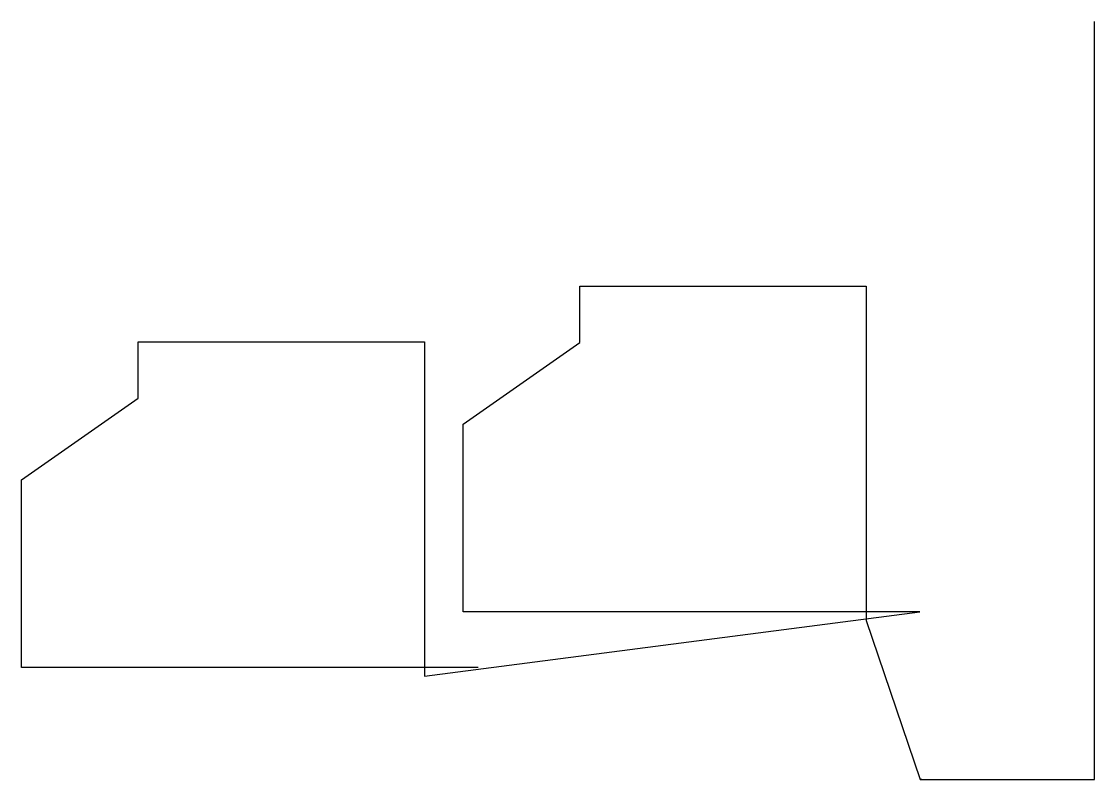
# Model space of a CAD drawing. Header units: metres. Extents: x 19 to 645, y 1109 to 1551.
import ezdxf

# ---------------------------------------------------------------- set-up
doc = ezdxf.new("R2010")
doc.units = ezdxf.units.M

msp = doc.modelspace()

# ---------------------------------------------------------------- linework, layer by layer
at = {"layer": 'TOOL_0'}
for p, q in [((644.662, 1550.384), (644.662, 1551.384)), ((644.662, 1108.99), (644.662, 1550.384)), ((344.421, 1364.058), (344.421, 1396.935)), ((344.421, 1396.935), (511.421, 1396.935)), ((511.421, 1396.935), (511.421, 1206.935)), ((86.836, 1331.464), (86.836, 1364.341)), ((86.836, 1364.341), (253.836, 1364.341)), ((253.836, 1364.341), (253.836, 1174.341)), ((276.421, 1316.444), (344.421, 1364.058)), ((18.836, 1283.85), (86.836, 1331.464)), ((276.421, 1206.935), (276.421, 1316.444)), ((18.836, 1174.341), (18.836, 1283.85)), ((253.836, 1169.224), (542.691, 1206.935)), ((511.421, 1206.935), (276.421, 1206.935)), ((542.691, 1206.935), (511.421, 1206.935)), ((511.421, 1206.935), (511.421, 1201.818)), ((511.421, 1201.818), (542.909, 1108.99)), ((253.836, 1174.341), (18.836, 1174.341)), ((285.106, 1174.341), (253.836, 1174.341)), ((253.836, 1174.341), (253.836, 1169.224)), ((542.909, 1108.99), (543.909, 1108.99)), ((543.909, 1108.99), (542.909, 1108.99)), ((542.909, 1108.99), (543.909, 1108.99)), ((543.909, 1108.99), (644.662, 1108.99))]:
    msp.add_line(p, q, dxfattribs=at)

doc.saveas('drawing.dxf')
